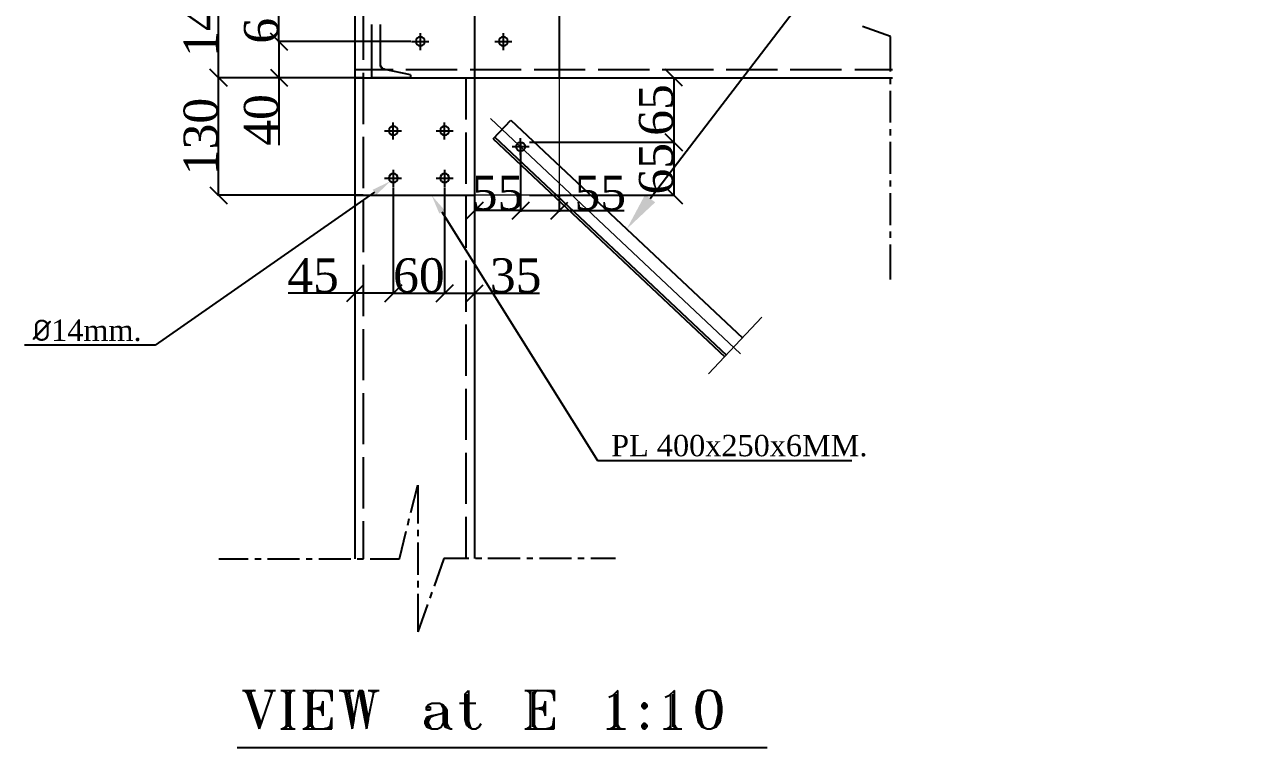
# Model space of a CAD drawing. Header units: millimetres. Extents: x -23396 to 106750, y 116 to 66281.
# Drawn here: x 73110 to 80257, y 56144 to 60376 of the extents above; entities that cross this region are included whole.
import ezdxf
from ezdxf import colors
from ezdxf.entities.mleader import LeaderData, LeaderLine
from ezdxf.math import Vec2, Vec3

# ---------------------------------------------------------------- set-up
doc = ezdxf.new("R2010")
doc.units = ezdxf.units.MM
doc.linetypes.add('CENTER', pattern=[50.8, 31.75, -6.35, 6.35, -6.35])
doc.layers.add('Car', color=3, linetype='Continuous', lineweight=18)
doc.layers.add('CL', color=2, linetype='CENTER', lineweight=0)
doc.styles.add('nassar2', font='cent.shx', dxfattribs={"height": 60})
doc.styles.add('top', font='cent.shx', dxfattribs={"height": 40})
doc.dimstyles.new('top', dxfattribs={"dimtxt": 35, "dimasz": 20, "dimexe": 1.25, "dimexo": 0.625, "dimtad": 1, "dimtxsty": 'top', "dimblk": 'OBLIQUE', "dimcen": 2.5, "dimadec": 0, "dimazin": 0, "dimtfac": 1, "dimtmove": 0, "dimatfit": 3, "dimldrblk": 'OBLIQUE', "dimfxl": 1, "dimarcsym": 0})

# ---------------------------------------------------------------- blocks, each defined once
blk = doc.blocks.new('_Oblique')
at = {"color": 0, "linetype": 'ByBlock', "lineweight": -2}
blk.add_line((-0.5, -0.5), (0.5, 0.5), dxfattribs=at)
blk = doc.blocks.new('*D199')
at = {"color": 0, "linetype": 'Continuous', "lineweight": -2, "transparency": 16777216}
for p, q in [((2667.8, -1027.7), (2497.4, -1027.7)), ((2498.6, -1167.4), (2498.6, -1027.7)), ((2667.8, -1167.4), (2497.4, -1167.4))]:
    blk.add_line(p, q, dxfattribs=at)
at = {"layer": 'Defpoints', "color": 0, "linetype": 'Continuous', "transparency": 16777216}
for p in [(2498.6, -1027.7), (2668.5, -1027.7), (2668.5, -1167.4)]:
    blk.add_point(p, dxfattribs=at)
at = {"color": 0, "linetype": 'Continuous', "lineweight": -2, "transparency": 16777216, "xscale": 20, "yscale": 20, "zscale": 20}
for p, rotation in [((2498.6, -1027.7), 90), ((2498.6, -1167.4), 270)]:
    blk.add_blockref('_Oblique', p, dxfattribs=dict(at, rotation=rotation))
at = {"color": 0, "linetype": 'Continuous', "transparency": 16777216, "insert": (2478, -1097.6), "char_height": 40, "attachment_point": 5, "rotation": 90, "style": 'top'}
blk.add_mtext('140', dxfattribs=at)
blk = doc.blocks.new('*D176')
at = {"color": 0, "linetype": 'Continuous', "lineweight": -2, "transparency": 16777216}
for p, q in [((67454.7, 42271.1), (67299, 42271.1)), ((67300.3, 42215.6), (67300.3, 42271.1)), ((67454.7, 42215.6), (67299, 42215.6))]:
    blk.add_line(p, q, dxfattribs=at)
at = {"layer": 'Defpoints', "color": 0, "linetype": 'Continuous', "transparency": 16777216}
for p in [(67300.3, 42271.1), (67455.4, 42271.1), (67455.4, 42215.6)]:
    blk.add_point(p, dxfattribs=at)
at = {"color": 0, "linetype": 'Continuous', "lineweight": -2, "transparency": 16777216, "xscale": 20, "yscale": 20, "zscale": 20}
for p, rotation in [((67300.3, 42271.1), 90), ((67300.3, 42215.6), 270)]:
    blk.add_blockref('_Oblique', p, dxfattribs=dict(at, rotation=rotation))
at = {"color": 0, "linetype": 'Continuous', "transparency": 16777216, "insert": (67279.6, 42243.4), "char_height": 40, "attachment_point": 5, "rotation": 90, "style": 'top'}
blk.add_mtext('60', dxfattribs=at)
blk = doc.blocks.new('*D200')
at = {"color": 0, "linetype": 'Continuous', "lineweight": -2, "transparency": 16777216}
for p, q in [((2667.8, -1167.4), (2497.4, -1167.4)), ((2498.6, -1305), (2498.6, -1167.4)), ((2667.8, -1305), (2497.4, -1305))]:
    blk.add_line(p, q, dxfattribs=at)
at = {"layer": 'Defpoints', "color": 0, "linetype": 'Continuous', "transparency": 16777216}
for p in [(2498.6, -1167.4), (2668.5, -1167.4), (2668.5, -1305)]:
    blk.add_point(p, dxfattribs=at)
at = {"color": 0, "linetype": 'Continuous', "lineweight": -2, "transparency": 16777216, "xscale": 20, "yscale": 20, "zscale": 20}
for p, rotation in [((2498.6, -1167.4), 90), ((2498.6, -1305), 270)]:
    blk.add_blockref('_Oblique', p, dxfattribs=dict(at, rotation=rotation))
at = {"color": 0, "linetype": 'Continuous', "transparency": 16777216, "insert": (2478, -1236.2), "char_height": 40, "attachment_point": 5, "rotation": 90, "style": 'top'}
blk.add_mtext('130', dxfattribs=at)
blk = doc.blocks.new('*D189')
at = {"color": 0, "linetype": 'Continuous', "lineweight": -2, "transparency": 16777216}
for p, q in [((2657.7, -1125.1), (2568.1, -1125.1)), ((2569.3, -1125.1), (2569.3, -1167.4)), ((2657.7, -1167.4), (2568.1, -1167.4)), ((2569.3, -1167.4), (2569.3, -1246.3))]:
    blk.add_line(p, q, dxfattribs=at)
at = {"layer": 'Defpoints', "color": 0, "linetype": 'Continuous', "transparency": 16777216}
for p in [(2658.3, -1125.1), (2569.3, -1167.4), (2658.3, -1167.4)]:
    blk.add_point(p, dxfattribs=at)
at = {"color": 0, "linetype": 'Continuous', "lineweight": -2, "transparency": 16777216, "xscale": 20, "yscale": 20, "zscale": 20}
for p, rotation in [((2569.3, -1125.1), 90), ((2569.3, -1167.4), 270)]:
    blk.add_blockref('_Oblique', p, dxfattribs=dict(at, rotation=rotation))
at = {"color": 0, "linetype": 'Continuous', "transparency": 16777216, "insert": (2548.7, -1216.8), "char_height": 40, "attachment_point": 5, "rotation": 90, "style": 'top'}
blk.add_mtext('40', dxfattribs=at)
blk = doc.blocks.new('*D190')
at = {"color": 0, "linetype": 'Continuous', "lineweight": -2, "transparency": 16777216}
for p, q in [((2798.4, -1243.5), (2798.4, -1324.2)), ((2852.2, -1243.5), (2852.2, -1324.2)), ((2852.2, -1322.9), (2798.4, -1322.9))]:
    blk.add_line(p, q, dxfattribs=at)
at = {"layer": 'Defpoints', "color": 0, "linetype": 'Continuous', "transparency": 16777216}
for p in [(2798.4, -1242.9), (2852.2, -1242.9), (2798.4, -1322.9)]:
    blk.add_point(p, dxfattribs=at)
at = {"color": 0, "linetype": 'Continuous', "lineweight": -2, "transparency": 16777216, "xscale": 20, "yscale": 20, "zscale": 20, "rotation": 180}
blk.add_blockref('_Oblique', (2798.4, -1322.9), dxfattribs=at)
at = {"color": 0, "linetype": 'Continuous', "lineweight": -2, "transparency": 16777216, "xscale": 20, "yscale": 20, "zscale": 20}
blk.add_blockref('_Oblique', (2852.2, -1322.9), dxfattribs=at)
at = {"color": 0, "linetype": 'Continuous', "transparency": 16777216, "insert": (2825.3, -1302.3), "char_height": 40, "attachment_point": 5, "style": 'top'}
blk.add_mtext('55', dxfattribs=at)
blk = doc.blocks.new('*D191')
at = {"color": 0, "linetype": 'Continuous', "lineweight": -2, "transparency": 16777216}
for p, q in [((2852.2, -1305.6), (2852.2, -1324.2)), ((2897.5, -1305.6), (2897.5, -1324.2)), ((2852.2, -1322.9), (2897.5, -1322.9)), ((2897.5, -1322.9), (2973.5, -1322.9))]:
    blk.add_line(p, q, dxfattribs=at)
at = {"layer": 'Defpoints', "color": 0, "linetype": 'Continuous', "transparency": 16777216}
for p in [(2852.2, -1305), (2897.5, -1305), (2852.2, -1322.9)]:
    blk.add_point(p, dxfattribs=at)
at = {"color": 0, "linetype": 'Continuous', "lineweight": -2, "transparency": 16777216, "xscale": 20, "yscale": 20, "zscale": 20, "rotation": 180}
blk.add_blockref('_Oblique', (2852.2, -1322.9), dxfattribs=at)
at = {"color": 0, "linetype": 'Continuous', "lineweight": -2, "transparency": 16777216, "xscale": 20, "yscale": 20, "zscale": 20}
blk.add_blockref('_Oblique', (2897.5, -1322.9), dxfattribs=at)
at = {"color": 0, "linetype": 'Continuous', "transparency": 16777216, "insert": (2945.5, -1302.3), "char_height": 40, "attachment_point": 5, "style": 'top'}
blk.add_mtext('55', dxfattribs=at)
blk = doc.blocks.new('*D192')
at = {"color": 0, "linetype": 'Continuous', "lineweight": -2, "transparency": 16777216}
for p, q in [((2862.8, -1242.9), (3032.8, -1242.9)), ((3031.6, -1242.9), (3031.6, -1305)), ((2862.8, -1305), (3032.8, -1305))]:
    blk.add_line(p, q, dxfattribs=at)
at = {"layer": 'Defpoints', "color": 0, "linetype": 'Continuous', "transparency": 16777216}
for p in [(2862.2, -1242.9), (2862.2, -1305), (3031.6, -1305)]:
    blk.add_point(p, dxfattribs=at)
at = {"color": 0, "linetype": 'Continuous', "lineweight": -2, "transparency": 16777216, "xscale": 20, "yscale": 20, "zscale": 20}
for p, rotation in [((3031.6, -1242.9), 90), ((3031.6, -1305), 270)]:
    blk.add_blockref('_Oblique', p, dxfattribs=dict(at, rotation=rotation))
at = {"color": 0, "linetype": 'Continuous', "transparency": 16777216, "insert": (3011, -1273.9), "char_height": 40, "attachment_point": 5, "rotation": 90, "style": 'top'}
blk.add_mtext('65', dxfattribs=at)
blk = doc.blocks.new('*D193')
at = {"color": 0, "linetype": 'Continuous', "lineweight": -2, "transparency": 16777216}
for p, q in [((2862.8, -1167.4), (3032.8, -1167.4)), ((3031.6, -1167.4), (3031.6, -1242.9)), ((2862.8, -1242.9), (3032.8, -1242.9))]:
    blk.add_line(p, q, dxfattribs=at)
at = {"layer": 'Defpoints', "color": 0, "linetype": 'Continuous', "transparency": 16777216}
for p in [(2862.2, -1167.4), (2862.2, -1242.9), (3031.6, -1242.9)]:
    blk.add_point(p, dxfattribs=at)
at = {"color": 0, "linetype": 'Continuous', "lineweight": -2, "transparency": 16777216, "xscale": 20, "yscale": 20, "zscale": 20}
for p, rotation in [((3031.6, -1167.4), 90), ((3031.6, -1242.9), 270)]:
    blk.add_blockref('_Oblique', p, dxfattribs=dict(at, rotation=rotation))
at = {"color": 0, "linetype": 'Continuous', "transparency": 16777216, "insert": (3011, -1205.1), "char_height": 40, "attachment_point": 5, "rotation": 90, "style": 'top'}
blk.add_mtext('65', dxfattribs=at)
blk = doc.blocks.new('*D194')
at = {"color": 0, "linetype": 'Continuous', "lineweight": -2, "transparency": 16777216}
for p, q in [((2703.2, -1295.9), (2703.2, -1420.8)), ((2763.3, -1295.9), (2763.3, -1420.8)), ((2703.2, -1419.6), (2763.3, -1419.6))]:
    blk.add_line(p, q, dxfattribs=at)
at = {"layer": 'Defpoints', "color": 0, "linetype": 'Continuous', "transparency": 16777216}
for p in [(2703.2, -1295.3), (2763.3, -1295.3), (2763.3, -1419.6)]:
    blk.add_point(p, dxfattribs=at)
at = {"color": 0, "linetype": 'Continuous', "lineweight": -2, "transparency": 16777216, "xscale": 20, "yscale": 20, "zscale": 20, "rotation": 180}
blk.add_blockref('_Oblique', (2703.2, -1419.6), dxfattribs=at)
at = {"color": 0, "linetype": 'Continuous', "lineweight": -2, "transparency": 16777216, "xscale": 20, "yscale": 20, "zscale": 20}
blk.add_blockref('_Oblique', (2763.3, -1419.6), dxfattribs=at)
at = {"color": 0, "linetype": 'Continuous', "transparency": 16777216, "insert": (2733.2, -1399), "char_height": 40, "attachment_point": 5, "style": 'top'}
blk.add_mtext('60', dxfattribs=at)
blk = doc.blocks.new('*D195')
at = {"color": 0, "linetype": 'Continuous', "lineweight": -2, "transparency": 16777216}
for p, q in [((2658.3, -1295.9), (2658.3, -1420.8)), ((2703.2, -1295.9), (2703.2, -1420.8)), ((2658.3, -1419.6), (2580.2, -1419.6)), ((2703.2, -1419.6), (2658.3, -1419.6))]:
    blk.add_line(p, q, dxfattribs=at)
at = {"layer": 'Defpoints', "color": 0, "linetype": 'Continuous', "transparency": 16777216}
for p in [(2658.3, -1295.3), (2703.2, -1295.3), (2658.3, -1419.6)]:
    blk.add_point(p, dxfattribs=at)
at = {"color": 0, "linetype": 'Continuous', "lineweight": -2, "transparency": 16777216, "xscale": 20, "yscale": 20, "zscale": 20, "rotation": 180}
blk.add_blockref('_Oblique', (2658.3, -1419.6), dxfattribs=at)
at = {"color": 0, "linetype": 'Continuous', "lineweight": -2, "transparency": 16777216, "xscale": 20, "yscale": 20, "zscale": 20}
blk.add_blockref('_Oblique', (2703.2, -1419.6), dxfattribs=at)
at = {"color": 0, "linetype": 'Continuous', "transparency": 16777216, "insert": (2609.3, -1399), "char_height": 40, "attachment_point": 5, "style": 'top'}
blk.add_mtext('45', dxfattribs=at)
blk = doc.blocks.new('*D196')
at = {"color": 0, "linetype": 'Continuous', "lineweight": -2, "transparency": 16777216}
for p, q in [((2763.3, -1305.6), (2763.3, -1420.8)), ((2798.4, -1305.6), (2798.4, -1420.8)), ((2763.3, -1419.6), (2798.4, -1419.6)), ((2798.4, -1419.6), (2874.5, -1419.6))]:
    blk.add_line(p, q, dxfattribs=at)
at = {"layer": 'Defpoints', "color": 0, "linetype": 'Continuous', "transparency": 16777216}
for p in [(2763.3, -1305), (2798.4, -1305), (2798.4, -1419.6)]:
    blk.add_point(p, dxfattribs=at)
at = {"color": 0, "linetype": 'Continuous', "lineweight": -2, "transparency": 16777216, "xscale": 20, "yscale": 20, "zscale": 20, "rotation": 180}
blk.add_blockref('_Oblique', (2763.3, -1419.6), dxfattribs=at)
at = {"color": 0, "linetype": 'Continuous', "lineweight": -2, "transparency": 16777216, "xscale": 20, "yscale": 20, "zscale": 20}
blk.add_blockref('_Oblique', (2798.4, -1419.6), dxfattribs=at)
at = {"color": 0, "linetype": 'Continuous', "transparency": 16777216, "insert": (2846.5, -1399), "char_height": 40, "attachment_point": 5, "style": 'top'}
blk.add_mtext('35', dxfattribs=at)
blk = doc.blocks.new('upn st')
at = {"color": 0}
for p, q in [((2658.298, -693.715), (2658.298, -1730.455)), ((2798.428, -1027.725), (2798.428, -1167.425)), ((2897.488, -1027.725), (2897.488, -1167.425)), ((2668.468, -1146.255), (2668.468, -1086.565)), ((2678.198, -1167.425), (2678.198, -1105.195)), ((2688.348, -1152.605), (2688.348, -1105.195)), ((3285.258, -1119.165), (3252.658, -1107.305)), ((2724.418, -1125.085), (2744.748, -1125.085)), ((2734.588, -1115.355), (2734.588, -1135.245)), ((2822.128, -1125.085), (2842.028, -1125.085)), ((2831.878, -1115.355), (2831.878, -1135.245)), ((3285.258, -1160.225), (3285.258, -1119.165)), ((2658.298, -1157.685), (2703.178, -1157.685)), ((2688.348, -1153.455), (2688.348, -1152.605)), ((2688.348, -1152.605), (2688.348, -1153.455)), ((2688.778, -1154.295), (2688.348, -1153.455)), ((2688.348, -1153.455), (2688.778, -1154.295)), ((2688.778, -1155.145), (2688.778, -1154.295)), ((2688.778, -1154.295), (2688.778, -1155.145)), ((2689.638, -1155.565), (2688.778, -1155.145)), ((2688.778, -1155.145), (2689.638, -1155.565)), ((2690.048, -1156.415), (2689.638, -1155.565)), ((2689.638, -1155.565), (2690.048, -1156.415)), ((2690.898, -1156.835), (2690.048, -1156.415)), ((2690.048, -1156.415), (2690.898, -1156.835)), ((2691.738, -1157.265), (2690.898, -1156.835)), ((2690.898, -1156.835), (2691.738, -1157.265)), ((2692.598, -1157.265), (2691.738, -1157.265)), ((2691.738, -1157.265), (2692.598, -1157.265)), ((2693.438, -1157.685), (2692.598, -1157.265)), ((2692.598, -1157.265), (2693.438, -1157.685)), ((2723.488, -1164.035), (2693.438, -1157.685)), ((2717.998, -1157.685), (2778.108, -1157.685)), ((2793.348, -1157.685), (2853.038, -1157.685)), ((2868.268, -1157.685), (2927.968, -1157.685)), ((2943.208, -1157.685), (3003.318, -1157.685)), ((3018.128, -1157.685), (3078.258, -1157.685)), ((3093.068, -1157.685), (3153.178, -1157.685)), ((3167.988, -1157.685), (3228.098, -1157.685)), ((3243.348, -1157.685), (3287.798, -1157.685)), ((2658.298, -1167.425), (3287.798, -1167.425)), ((2668.468, -1221.605), (2668.468, -1161.495)), ((2723.488, -1167.425), (2678.198, -1167.425)), ((2723.488, -1164.035), (2723.488, -1167.425)), ((2788.258, -1167.425), (2788.258, -1216.105)), ((2798.428, -1167.425), (2798.428, -1730.035)), ((3285.258, -1175.045), (3285.258, -1167.425)), ((3285.258, -1219.915), (3285.258, -1182.665)), ((2703.178, -1239.815), (2703.178, -1219.915)), ((2763.288, -1239.815), (2763.288, -1219.915)), ((3285.258, -1235.155), (3285.258, -1227.535)), ((2668.468, -1296.535), (2668.468, -1236.425)), ((2693.008, -1229.655), (2712.908, -1229.655)), ((2753.548, -1229.655), (2773.448, -1229.655)), ((2788.258, -1231.345), (2788.258, -1291.455)), ((2852.008, -1258.048), (2852.008, -1238.158)), ((2852.008, -1258.048), (2852.008, -1238.158)), ((3285.258, -1280.025), (3285.258, -1242.355)), ((2842.268, -1247.888), (2862.168, -1247.888)), ((2842.268, -1247.888), (2862.168, -1247.888)), ((2693.008, -1285.105), (2712.908, -1285.105)), ((2703.178, -1275.375), (2703.178, -1295.265)), ((2753.548, -1285.105), (2773.448, -1285.105)), ((2763.288, -1275.375), (2763.288, -1295.265)), ((3285.258, -1294.845), (3285.258, -1287.645)), ((2658.298, -1305.005), (2798.428, -1305.005)), ((2668.468, -1371.465), (2668.468, -1311.355)), ((2788.258, -1306.275), (2788.258, -1366.385)), ((3285.258, -1340.145), (3285.258, -1302.465)), ((3285.258, -1354.955), (3285.258, -1347.335)), ((3285.258, -1403.645), (3285.258, -1362.575)), ((2668.468, -1446.395), (2668.468, -1386.285)), ((2788.258, -1381.205), (2788.258, -1441.315)), ((2788.258, -1456.135), (2788.258, -1516.245)), ((2668.468, -1521.325), (2668.468, -1461.635)), ((2668.468, -1596.255), (2668.468, -1536.565)), ((2788.258, -1531.485), (2788.258, -1591.175)), ((2668.468, -1671.615), (2668.468, -1611.495)), ((2788.258, -1606.415), (2788.258, -1666.105)), ((2723.918, -1676.265), (2731.968, -1644.095)), ((2731.968, -1644.095), (2731.968, -1688.965)), ((2668.468, -1730.455), (2668.468, -1686.425)), ((2720.098, -1691.085), (2721.798, -1683.465)), ((2788.258, -1681.345), (2788.258, -1730.035)), ((2710.368, -1730.455), (2718.418, -1698.285)), ((2731.968, -1696.585), (2731.968, -1703.785)), ((2731.968, -1711.405), (2731.968, -1749.085)), ((2499.138, -1730.455), (2533.418, -1730.455)), ((2541.038, -1730.455), (2548.658, -1730.455)), ((2555.858, -1730.455), (2593.528, -1730.455)), ((2601.148, -1730.455), (2608.348, -1730.455)), ((2615.968, -1730.455), (2653.638, -1730.455)), ((2660.848, -1730.455), (2668.468, -1730.455)), ((2676.088, -1730.455), (2710.368, -1730.455)), ((2762.438, -1730.035), (2751.008, -1762.625)), ((2791.648, -1730.035), (2762.438, -1730.035)), ((2806.888, -1730.035), (2799.268, -1730.035)), ((2851.758, -1730.035), (2814.088, -1730.035)), ((2866.588, -1730.035), (2859.378, -1730.035)), ((2911.888, -1730.035), (2874.208, -1730.035)), ((2926.698, -1730.035), (2919.078, -1730.035)), ((2963.518, -1730.035), (2934.318, -1730.035)), ((2731.968, -1756.275), (2731.968, -1763.895)), ((2731.968, -1771.515), (2731.968, -1815.965)), ((2748.478, -1769.405), (2745.928, -1776.595)), ((2743.388, -1783.795), (2731.968, -1815.965)), ((2526.638, -1884.545), (2541.878, -1884.545)), ((2528.758, -1884.545), (2532.988, -1888.785)), ((2530.888, -1884.545), (2546.128, -1929.425)), ((2546.128, -1923.075), (2532.988, -1884.545)), ((2535.118, -1884.545), (2548.238, -1923.075)), ((2537.218, -1884.545), (2535.118, -1888.785)), ((2539.768, -1884.545), (2535.118, -1886.665)), ((2560.938, -1886.665), (2546.128, -1929.425)), ((2552.468, -1884.545), (2565.168, -1884.545)), ((2556.708, -1884.545), (2560.938, -1886.665)), ((2560.938, -1886.665), (2563.048, -1884.545)), ((2571.518, -1884.545), (2588.458, -1884.545)), ((2573.628, -1884.545), (2577.878, -1886.665)), ((2575.748, -1884.545), (2577.878, -1888.785)), ((2577.878, -1884.545), (2577.878, -1929.425)), ((2579.988, -1886.665), (2579.988, -1927.305)), ((2582.108, -1884.545), (2582.108, -1929.425)), ((2584.218, -1884.545), (2582.108, -1888.785)), ((2586.338, -1884.545), (2582.108, -1886.665)), ((2597.348, -1884.545), (2631.208, -1884.545)), ((2599.458, -1884.545), (2603.688, -1886.665)), ((2601.578, -1884.545), (2603.688, -1888.785)), ((2603.688, -1884.545), (2603.688, -1929.425)), ((2605.808, -1886.665), (2605.808, -1927.305)), ((2607.928, -1884.545), (2607.928, -1929.425)), ((2610.038, -1884.545), (2607.928, -1888.785)), ((2612.158, -1884.545), (2607.928, -1886.665)), ((2620.618, -1884.545), (2631.208, -1886.665)), ((2624.848, -1884.545), (2631.208, -1888.785)), ((2626.978, -1884.545), (2631.208, -1890.895)), ((2629.098, -1884.545), (2631.208, -1897.245)), ((2631.208, -1884.545), (2631.208, -1897.245)), ((2639.678, -1884.545), (2657.028, -1884.545)), ((2641.788, -1884.545), (2648.568, -1886.665)), ((2643.908, -1884.545), (2648.568, -1888.785)), ((2646.018, -1884.545), (2654.918, -1929.425)), ((2654.918, -1918.415), (2648.568, -1884.545)), ((2650.678, -1884.545), (2657.028, -1918.415)), ((2652.798, -1884.545), (2650.678, -1888.785)), ((2654.918, -1884.545), (2650.678, -1886.665)), ((2657.028, -1918.415), (2663.378, -1884.545)), ((2663.378, -1884.545), (2671.848, -1929.425)), ((2663.378, -1884.545), (2667.608, -1884.545)), ((2671.848, -1918.415), (2665.508, -1884.545)), ((2667.608, -1884.545), (2673.968, -1918.415)), ((2673.968, -1884.545), (2686.668, -1884.545)), ((2673.968, -1918.415), (2680.318, -1886.665)), ((2676.088, -1884.545), (2680.318, -1886.665)), ((2680.318, -1886.665), (2684.548, -1884.545)), ((2786.988, -1888.785), (2791.218, -1884.545)), ((2791.218, -1884.545), (2791.218, -1920.955)), ((2857.268, -1884.545), (2891.558, -1884.545)), ((2859.378, -1884.545), (2863.628, -1886.665)), ((2861.498, -1884.545), (2863.628, -1888.785)), ((2863.628, -1884.545), (2863.628, -1929.425)), ((2866.158, -1886.665), (2866.158, -1927.305)), ((2868.268, -1884.545), (2868.268, -1929.425)), ((2870.388, -1884.545), (2868.268, -1888.785)), ((2872.508, -1884.545), (2868.268, -1886.665)), ((2880.978, -1884.545), (2891.558, -1886.665)), ((2885.208, -1884.545), (2891.558, -1888.785)), ((2887.328, -1884.545), (2891.558, -1890.895)), ((2889.438, -1884.545), (2891.558, -1897.245)), ((2891.558, -1884.545), (2891.558, -1897.245)), ((2966.068, -1884.545), (2959.718, -1890.895)), ((2966.068, -1929.425), (2966.068, -1884.545)), ((3032.528, -1884.545), (3025.748, -1890.895)), ((3032.528, -1929.425), (3032.528, -1884.545)), ((3064.278, -1886.665), (3060.048, -1893.015)), ((3070.638, -1884.545), (3064.278, -1886.665)), ((3066.388, -1886.665), (3064.278, -1890.895)), ((3070.638, -1884.545), (3066.388, -1886.665)), ((3074.868, -1884.545), (3070.638, -1884.545)), ((3081.218, -1886.665), (3074.868, -1884.545)), ((3079.098, -1886.665), (3074.868, -1884.545)), ((3081.218, -1890.895), (3079.098, -1886.665)), ((3085.878, -1893.015), (3081.218, -1886.665)), ((2620.618, -1897.245), (2618.508, -1905.715)), ((2620.618, -1897.245), (2620.618, -1914.185)), ((2744.228, -1901.485), (2748.478, -1899.365)), ((2748.478, -1899.365), (2757.368, -1899.365)), ((2757.368, -1899.365), (2761.598, -1901.485)), ((2757.368, -1899.365), (2759.468, -1901.485)), ((2780.638, -1899.365), (2799.698, -1899.365)), ((2786.988, -1888.785), (2786.988, -1918.415)), ((2789.118, -1888.785), (2789.118, -1920.955)), ((2880.978, -1897.245), (2878.848, -1905.715)), ((2880.978, -1897.245), (2880.978, -1914.185)), ((2959.718, -1890.895), (2955.488, -1893.015)), ((2961.838, -1888.785), (2961.838, -1929.425)), ((2963.948, -1888.785), (2963.948, -1927.305)), ((2996.118, -1899.365), (2993.998, -1901.485)), ((2998.228, -1899.365), (2996.118, -1899.365)), ((3000.358, -1901.485), (2998.228, -1899.365)), ((3025.748, -1890.895), (3021.518, -1893.015)), ((3027.868, -1888.785), (3027.868, -1929.425)), ((3030.408, -1888.785), (3030.408, -1927.305)), ((3060.048, -1893.015), (3057.928, -1903.595)), ((3062.158, -1893.015), (3060.048, -1901.485)), ((3064.278, -1888.785), (3062.158, -1893.015)), ((3064.278, -1890.895), (3062.158, -1901.485)), ((3083.748, -1893.015), (3081.218, -1888.785)), ((3083.748, -1901.485), (3081.218, -1890.895)), ((3085.878, -1901.485), (3083.748, -1893.015)), ((3087.988, -1903.595), (3085.878, -1893.015)), ((2607.928, -1905.715), (2620.618, -1905.715)), ((2620.618, -1903.595), (2612.158, -1905.715)), ((2612.158, -1905.715), (2620.618, -1907.835)), ((2620.618, -1901.485), (2616.388, -1905.715)), ((2616.388, -1905.715), (2620.618, -1909.945)), ((2618.508, -1905.715), (2620.618, -1914.185)), ((2742.118, -1903.595), (2744.228, -1901.485)), ((2742.118, -1907.835), (2742.118, -1903.595)), ((2746.358, -1907.835), (2742.118, -1907.835)), ((2748.478, -1914.185), (2742.118, -1916.295)), ((2744.228, -1905.715), (2744.228, -1903.595)), ((2744.228, -1903.595), (2746.358, -1903.595)), ((2746.358, -1903.595), (2746.358, -1907.835)), ((2750.588, -1914.185), (2746.358, -1916.295)), ((2759.468, -1912.065), (2748.478, -1914.185)), ((2759.468, -1912.065), (2750.588, -1914.185)), ((2759.468, -1901.485), (2761.598, -1905.715)), ((2761.598, -1909.945), (2759.468, -1912.065)), ((2761.598, -1901.485), (2763.718, -1903.595)), ((2761.598, -1903.595), (2763.718, -1907.835)), ((2761.598, -1905.715), (2761.598, -1923.075)), ((2763.718, -1903.595), (2765.828, -1907.835)), ((2763.718, -1907.835), (2763.718, -1923.075)), ((2765.828, -1907.835), (2765.828, -1923.075)), ((2868.268, -1905.715), (2880.978, -1905.715)), ((2880.978, -1903.595), (2872.508, -1905.715)), ((2872.508, -1905.715), (2880.978, -1907.835)), ((2880.978, -1901.485), (2876.748, -1905.715)), ((2876.748, -1905.715), (2880.978, -1909.945)), ((2878.848, -1905.715), (2880.978, -1914.185)), ((2993.998, -1901.485), (2993.998, -1903.595)), ((2993.998, -1903.595), (2996.118, -1905.715)), ((2996.118, -1901.485), (2996.118, -1903.595)), ((2998.228, -1901.485), (2996.118, -1901.485)), ((2996.118, -1903.595), (2998.228, -1903.595)), ((2996.118, -1905.715), (2998.228, -1905.715)), ((2998.228, -1903.595), (2998.228, -1901.485)), ((2998.228, -1905.715), (3000.358, -1903.595)), ((3000.358, -1903.595), (3000.358, -1901.485)), ((3057.928, -1903.595), (3057.928, -1909.945)), ((3057.928, -1909.945), (3060.048, -1920.955)), ((3060.048, -1901.485), (3060.048, -1912.065)), ((3060.048, -1912.065), (3062.158, -1920.955)), ((3062.158, -1901.485), (3062.158, -1912.065)), ((3062.158, -1912.065), (3064.278, -1923.075)), ((3081.218, -1923.075), (3083.748, -1912.065)), ((3083.748, -1912.065), (3083.748, -1901.485)), ((3083.748, -1920.955), (3085.878, -1912.065)), ((3085.878, -1912.065), (3085.878, -1901.485)), ((3085.878, -1920.955), (3087.988, -1909.945)), ((3087.988, -1909.945), (3087.988, -1903.595)), ((2546.128, -1929.425), (2546.128, -1923.075)), ((2571.518, -1929.425), (2588.458, -1929.425)), ((2577.878, -1927.305), (2573.628, -1929.425)), ((2577.878, -1925.185), (2575.748, -1929.425)), ((2582.108, -1925.185), (2584.218, -1929.425)), ((2582.108, -1927.305), (2586.338, -1929.425)), ((2597.348, -1929.425), (2631.208, -1929.425)), ((2603.688, -1927.305), (2599.458, -1929.425)), ((2603.688, -1925.185), (2601.578, -1929.425)), ((2607.928, -1925.185), (2610.038, -1929.425)), ((2607.928, -1927.305), (2612.158, -1929.425)), ((2620.618, -1929.425), (2631.208, -1927.305)), ((2624.848, -1929.425), (2631.208, -1925.185)), ((2626.978, -1929.425), (2631.208, -1923.075)), ((2629.098, -1929.425), (2631.208, -1916.295)), ((2631.208, -1929.425), (2631.208, -1916.295)), ((2654.918, -1929.425), (2654.918, -1918.415)), ((2657.028, -1918.415), (2654.918, -1929.425)), ((2671.848, -1929.425), (2671.848, -1918.415)), ((2673.968, -1918.415), (2671.848, -1929.425)), ((2742.118, -1916.295), (2739.998, -1920.955)), ((2739.998, -1920.955), (2739.998, -1923.075)), ((2739.998, -1923.075), (2742.118, -1927.305)), ((2744.228, -1916.295), (2742.118, -1920.955)), ((2742.118, -1920.955), (2742.118, -1923.075)), ((2742.118, -1923.075), (2744.228, -1927.305)), ((2742.118, -1927.305), (2748.478, -1929.425)), ((2746.358, -1916.295), (2744.228, -1920.955)), ((2744.228, -1920.955), (2744.228, -1923.075)), ((2744.228, -1923.075), (2746.358, -1927.305)), ((2746.358, -1927.305), (2748.478, -1929.425)), ((2748.478, -1929.425), (2754.818, -1929.425)), ((2754.818, -1929.425), (2759.468, -1927.305)), ((2759.468, -1927.305), (2761.598, -1923.075)), ((2761.598, -1923.075), (2763.718, -1927.305)), ((2763.718, -1923.075), (2765.828, -1927.305)), ((2763.718, -1927.305), (2770.058, -1929.425)), ((2765.828, -1923.075), (2767.948, -1927.305)), ((2767.948, -1927.305), (2770.058, -1929.425)), ((2770.058, -1929.425), (2772.178, -1929.425)), ((2786.988, -1918.415), (2789.118, -1925.185)), ((2789.118, -1920.955), (2791.218, -1925.185)), ((2789.118, -1925.185), (2791.218, -1927.305)), ((2791.218, -1920.955), (2793.348, -1927.305)), ((2791.218, -1927.305), (2795.468, -1929.425)), ((2793.348, -1927.305), (2795.468, -1929.425)), ((2795.468, -1929.425), (2799.698, -1929.425)), ((2799.698, -1929.425), (2803.928, -1927.305)), ((2803.928, -1927.305), (2806.048, -1923.075)), ((2857.268, -1929.425), (2891.558, -1929.425)), ((2863.628, -1927.305), (2859.378, -1929.425)), ((2863.628, -1925.185), (2861.498, -1929.425)), ((2868.268, -1925.185), (2870.388, -1929.425)), ((2868.268, -1927.305), (2872.508, -1929.425)), ((2880.978, -1929.425), (2891.558, -1927.305)), ((2885.208, -1929.425), (2891.558, -1925.185)), ((2887.328, -1929.425), (2891.558, -1923.075)), ((2889.438, -1929.425), (2891.558, -1916.295)), ((2891.558, -1929.425), (2891.558, -1916.295)), ((2953.358, -1929.425), (2974.958, -1929.425)), ((2961.838, -1927.305), (2957.598, -1929.425)), ((2961.838, -1925.185), (2959.718, -1929.425)), ((2966.068, -1925.185), (2968.178, -1929.425)), ((2966.068, -1927.305), (2970.298, -1929.425)), ((2996.118, -1923.075), (2993.998, -1925.185)), ((2993.998, -1925.185), (2993.998, -1927.305)), ((2993.998, -1927.305), (2996.118, -1929.425)), ((2998.228, -1923.075), (2996.118, -1923.075)), ((2996.118, -1925.185), (2996.118, -1927.305)), ((2998.228, -1925.185), (2996.118, -1925.185)), ((2996.118, -1927.305), (2998.228, -1927.305)), ((2996.118, -1929.425), (2998.228, -1929.425)), ((3000.358, -1925.185), (2998.228, -1923.075)), ((2998.228, -1927.305), (2998.228, -1925.185)), ((2998.228, -1929.425), (3000.358, -1927.305)), ((3000.358, -1927.305), (3000.358, -1925.185)), ((3019.398, -1929.425), (3040.988, -1929.425)), ((3027.868, -1927.305), (3023.638, -1929.425)), ((3027.868, -1925.185), (3025.748, -1929.425)), ((3032.528, -1925.185), (3034.638, -1929.425)), ((3032.528, -1927.305), (3036.758, -1929.425)), ((3060.048, -1920.955), (3064.278, -1927.305)), ((3062.158, -1920.955), (3064.278, -1925.185)), ((3064.278, -1923.075), (3066.388, -1927.305)), ((3064.278, -1927.305), (3070.638, -1929.425)), ((3066.388, -1927.305), (3070.638, -1929.425)), ((3070.638, -1929.425), (3074.868, -1929.425)), ((3074.868, -1929.425), (3081.218, -1927.305)), ((3074.868, -1929.425), (3079.098, -1927.305)), ((3079.098, -1927.305), (3081.218, -1923.075)), ((3081.218, -1927.305), (3085.878, -1920.955)), ((3081.218, -1925.185), (3083.748, -1920.955)), ((2520.298, -1951.435), (3140.898, -1951.435))]:
    blk.add_line(p, q, dxfattribs=at)
at = {"linetype": 'Continuous'}
for p, q in [((2820.217, -1239.019), (2841.012, -1216.921)), ((2841.012, -1216.921), (3112.029, -1471.958)), ((2820.217, -1239.019), (3091.234, -1494.056)), ((2822.209, -1236.902), (3093.226, -1491.939))]:
    blk.add_line(p, q, dxfattribs=at)
at = {"color": 0}
for points in [[(2734.788, -1119.585), (2731.868, -1119.585), (2729.498, -1121.945), (2729.498, -1124.875)], [(2729.498, -1124.875), (2729.498, -1127.805), (2731.868, -1130.165), (2734.788, -1130.165)], [(2740.088, -1124.875), (2740.088, -1121.945), (2737.708, -1119.585), (2734.788, -1119.585)], [(2734.788, -1130.165), (2737.708, -1130.165), (2740.088, -1127.805), (2740.088, -1124.875)], [(2832.078, -1119.585), (2829.158, -1119.585), (2826.788, -1121.945), (2826.788, -1124.875)], [(2826.788, -1124.875), (2826.788, -1127.805), (2829.158, -1130.165), (2832.078, -1130.165)], [(2837.368, -1124.875), (2837.368, -1121.945), (2835.008, -1119.585), (2832.078, -1119.585)], [(2832.078, -1130.165), (2835.008, -1130.165), (2837.368, -1127.805), (2837.368, -1124.875)], [(2703.388, -1224.145), (2700.468, -1224.145), (2698.098, -1226.515), (2698.098, -1229.445)], [(2708.678, -1229.445), (2708.678, -1226.515), (2706.308, -1224.145), (2703.388, -1224.145)], [(2763.498, -1224.145), (2760.578, -1224.145), (2758.208, -1226.515), (2758.208, -1229.445)], [(2768.788, -1229.445), (2768.788, -1226.515), (2766.418, -1224.145), (2763.498, -1224.145)], [(2698.098, -1229.445), (2698.098, -1232.365), (2700.468, -1234.735), (2703.388, -1234.735)], [(2703.388, -1234.735), (2706.308, -1234.735), (2708.678, -1232.365), (2708.678, -1229.445)], [(2758.208, -1229.445), (2758.208, -1232.365), (2760.578, -1234.735), (2763.498, -1234.735)], [(2763.498, -1234.735), (2766.418, -1234.735), (2768.788, -1232.365), (2768.788, -1229.445)], [(2846.928, -1248.098), (2846.928, -1245.178), (2849.298, -1242.808), (2852.218, -1242.808)], [(2846.928, -1248.098), (2846.928, -1245.178), (2849.298, -1242.808), (2852.218, -1242.808)], [(2852.218, -1242.808), (2855.138, -1242.808), (2857.508, -1245.178), (2857.508, -1248.098)], [(2852.218, -1242.808), (2855.138, -1242.808), (2857.508, -1245.178), (2857.508, -1248.098)], [(2852.218, -1253.398), (2849.298, -1253.398), (2846.928, -1251.028), (2846.928, -1248.098)], [(2852.218, -1253.398), (2849.298, -1253.398), (2846.928, -1251.028), (2846.928, -1248.098)], [(2857.508, -1248.098), (2857.508, -1251.028), (2855.138, -1253.398), (2852.218, -1253.398)], [(2857.508, -1248.098), (2857.508, -1251.028), (2855.138, -1253.398), (2852.218, -1253.398)], [(2703.388, -1279.605), (2700.468, -1279.605), (2698.098, -1281.965), (2698.098, -1284.895)], [(2698.098, -1284.895), (2698.098, -1287.825), (2700.468, -1290.185), (2703.388, -1290.185)], [(2708.678, -1284.895), (2708.678, -1281.965), (2706.308, -1279.605), (2703.388, -1279.605)], [(2703.388, -1290.185), (2706.308, -1290.185), (2708.678, -1287.825), (2708.678, -1284.895)], [(2763.498, -1279.605), (2760.578, -1279.605), (2758.208, -1281.965), (2758.208, -1284.895)], [(2758.208, -1284.895), (2758.208, -1287.825), (2760.578, -1290.185), (2763.498, -1290.185)], [(2768.788, -1284.895), (2768.788, -1281.965), (2766.418, -1279.605), (2763.498, -1279.605)], [(2763.498, -1290.185), (2766.418, -1290.185), (2768.788, -1287.825), (2768.788, -1284.895)]]:
    blk.add_open_spline(points, degree=3, dxfattribs=at)
at = {"layer": 'Car', "linetype": 'Continuous'}
blk.add_lwpolyline([(2658.298, -890.135), (2897.488, -890.135), (2897.488, -1305.005), (2658.298, -1305.005)], close=True, dxfattribs=at)
at = {"layer": 'CL', "linetype": 'Continuous'}
for p, q in [((2816.952, -1215.113), (3109.763, -1490.659)), ((3072.363, -1514.11), (3134.8, -1447.76))]:
    blk.add_line(p, q, dxfattribs=at)
at = {"linetype": 'Continuous'}
for base, p1, p2, angle, text, picture, middle in [((2498.623, -1027.725), (2668.468, -1167.425), (2668.468, -1027.725), 90, '140', '*D199', (2477.998, -1097.575)), ((2569.335, -1167.415), (2658.298, -1125.085), (2658.298, -1167.415), 90, '40', '*D189', (2548.71, -1216.84)), ((2498.623, -1167.415), (2668.468, -1305.005), (2668.468, -1167.415), 90, '130', '*D200', (2477.998, -1236.21)), ((3031.577, -1242.878), (2862.168, -1167.415), (2862.168, -1242.878), 270, '65', '*D193', (3010.952, -1205.147)), ((3031.577, -1305.005), (2862.168, -1242.878), (2862.168, -1305.005), 270, '65', '*D192', (3010.952, -1273.942))]:
    dim = blk.add_linear_dim(base=base, p1=p1, p2=p2, angle=angle, text=text, dimstyle='top', dxfattribs=at)
    dim.commit()
    dim.dimension.update_dxf_attribs({"geometry": picture, "text_midpoint": middle})
dim = blk.add_linear_dim(base=(2569.335, -1069.635), p1=(2724.418, -1125.085), p2=(2724.418, -1069.635), angle=90, text='60', dimstyle='top', dxfattribs=at)
dim.commit()
dim.dimension.update_dxf_attribs({"geometry": '*D176', "text_midpoint": (2569.335, -1097.36), "dimtype": 128, "insert": (-64730.935, -43340.72)})
for base, p1, p2, text, picture, middle in [((2798.428, -1322.949), (2852.218, -1242.878), (2798.428, -1242.878), '55', '*D190', (2825.323, -1322.949)), ((2852.218, -1322.949), (2897.488, -1305.005), (2852.218, -1305.005), '55', '*D191', (2945.513, -1322.949)), ((2763.288, -1419.585), (2703.178, -1295.265), (2763.288, -1295.265), '60', '*D194', (2733.233, -1419.585))]:
    dim = blk.add_linear_dim(base=base, p1=p1, p2=p2, text=text, dimstyle='top', dxfattribs=at)
    dim.commit()
    dim.dimension.update_dxf_attribs({"geometry": picture, "text_midpoint": middle, "dimtype": 160})
for base, p1, p2, text, picture, middle in [((2658.298, -1419.585), (2703.178, -1295.265), (2658.298, -1295.265), '45', '*D195', (2609.273, -1398.96)), ((2798.428, -1419.585), (2763.288, -1305.005), (2798.428, -1305.005), '35', '*D196', (2846.453, -1398.96))]:
    dim = blk.add_linear_dim(base=base, p1=p1, p2=p2, text=text, dimstyle='top', dxfattribs=at)
    dim.commit()
    dim.dimension.update_dxf_attribs({"geometry": picture, "text_midpoint": middle})
ml = blk.add_multileader_mtext('Standard', dxfattribs=at)
ml.set_content('{\\Fcomplex9|c0;L50X50X5}', color=256, style='nassar2')
ml.set_leader_properties()
ml.build(insert=Vec2(0, 0))
ml.multileader.update_dxf_attribs({"text_left_attachment_type": 6, "text_right_attachment_type": 6, "dogleg_length": 0.36, "arrow_head_size": 45})
ctx = ml.context
ctx.base_point, ctx.char_height, ctx.arrow_head_size, ctx.landing_gap_size, ctx.plane_origin = Vec3(3501.545, -659.605), 30, 45, 0.09, Vec3(3112.389, -723.192)
ctx.left_attachment, ctx.right_attachment = 6, 6
notes = []
notes.append((ctx, [(0, (1, 1, 0), (3501.185, -659.605), (1, 0), 0.36, [(0, [(2976.52, -1344.44)], 0, [])])]))
ctx.mtext.insert, ctx.mtext.flow_direction = Vec3(3501.635, -623.605), 5
ml = blk.add_multileader_mtext('Standard', dxfattribs=at)
ml.set_content('{\\fISOCPEUR|b0|i0|c0|p34;%%C}14mm.', color=256, style='nassar2')
ml.set_leader_properties()
ml.build(insert=Vec2(0, 0))
ml.multileader.update_dxf_attribs({"text_left_attachment_type": 6, "text_right_attachment_type": 6, "dogleg_length": 0.36, "arrow_head_size": 22.5})
ctx = ml.context
ctx.base_point, ctx.char_height, ctx.arrow_head_size, ctx.landing_gap_size, ctx.plane_origin = Vec3(2281.049, -1480.476), 25, 22.5, 0.045, Vec3(2614.673, -2025.564)
ctx.left_attachment, ctx.right_attachment, ctx.text_align_type = 6, 6, 2
notes.append((ctx, [(0, (1, 1, 0), (2424.564, -1480.476), (-1, 0), 15.926, [(0, [(2699.646, -1288.637)], 0, [])])]))
ctx.mtext.insert, ctx.mtext.alignment, ctx.mtext.flow_direction = Vec3(2408.594, -1450.476), 3, 5
ml = blk.add_multileader_mtext('Standard', dxfattribs=at)
ml.set_content('PL 400x250x6MM.', color=256, style='nassar2')
ml.set_leader_properties()
ml.build(insert=Vec2(0, 0))
ml.multileader.update_dxf_attribs({"text_left_attachment_type": 6, "text_right_attachment_type": 6, "dogleg_length": 0.36, "arrow_head_size": 22.5})
ctx = ml.context
ctx.base_point, ctx.char_height, ctx.arrow_head_size, ctx.landing_gap_size, ctx.plane_origin = Vec3(2958.221, -1615.435), 25, 22.5, 0.045, Vec3(2794.214, -2025.564)
ctx.left_attachment, ctx.right_attachment = 6, 6
notes.append((ctx, [(0, (1, 1, 0), (2942.296, -1615.435), (1, 0), 15.926, [(0, [(2748.25, -1305.287)], 0, [])])]))
ctx.mtext.insert, ctx.mtext.flow_direction = Vec3(2958.266, -1585.435), 5
for ctx, leaders in notes:
    for number, flags, end, landing, length, lines in leaders:
        leader = LeaderData()
        leader.index, (leader.has_last_leader_line, leader.has_dogleg_vector, leader.attachment_direction) = number, flags
        leader.last_leader_point, leader.dogleg_vector, leader.dogleg_length = Vec3(end), Vec3(landing), length
        for number, points, colour, breaks in lines:
            line = LeaderLine()
            line.index, line.vertices, line.color, line.breaks = number, Vec3.list(points), colors.encode_raw_color(colour), breaks
            leader.lines.append(line)
        ctx.leaders.append(leader)

msp = doc.modelspace()

# ---------------------------------------------------------------- block references
at = {"xscale": 5, "yscale": 5, "zscale": 5}
msp.add_blockref('upn st', (61752.657, 65900.837), dxfattribs=at)

doc.saveas('drawing.dxf')
